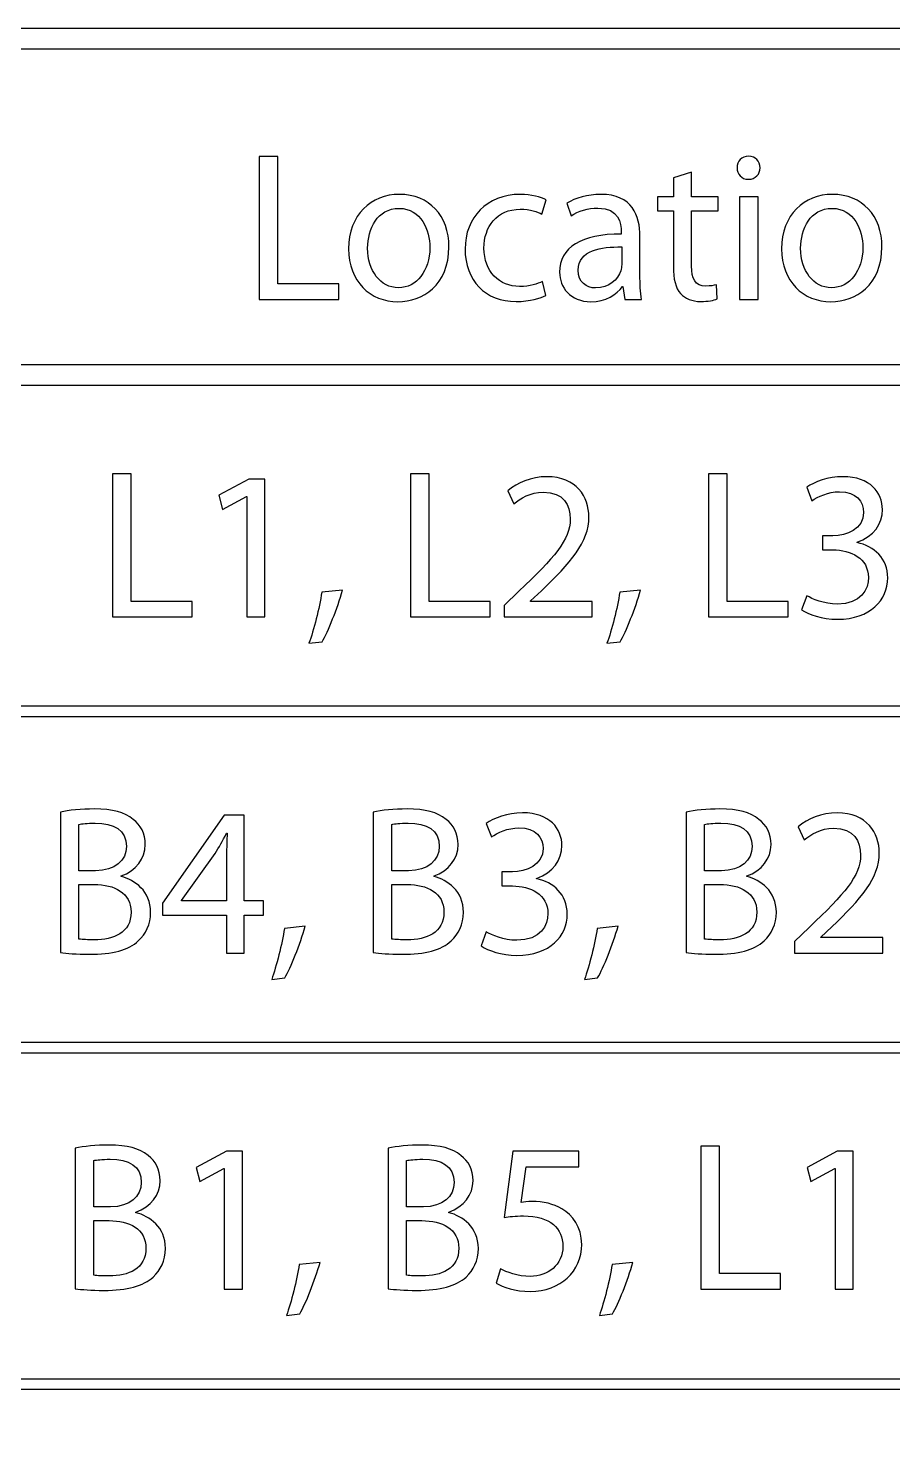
# Model space of a CAD drawing. Extents: x -2724 to 1562, y -166 to 302.
# Drawn here: x 1358.02 to 1378.7, y 11.72 to 45.75 of the extents above; entities that cross this region are included whole.
import ezdxf

# ---------------------------------------------------------------- set-up
doc = ezdxf.new("R2010")
doc.units = 0
doc.header["$LTSCALE"] = 0.25
doc.layers.add('DIM', color=6, linetype='CONTINUOUS')

msp = doc.modelspace()

# ---------------------------------------------------------------- linework, layer by layer
at = {"layer": 'DIM', "color": 3}
for points, knots in [([(1400.073, -27.496), (1400.073, -27.496), (1323.468, -27.496), (1323.468, -27.496), (1323.468, -27.496), (1323.468, -27.496), (1323.468, 45.749), (1323.468, 45.749), (1323.468, 45.749), (1323.468, 45.749), (1400.073, 45.749), (1400.073, 45.749), (1400.073, 45.749), (1400.073, 45.749), (1400.073, -27.496), (1400.073, -27.496)], [0, 0, 0, 0, 0.25, 0.25, 0.25, 0.25, 0.5, 0.5, 0.5, 0.5, 0.75, 0.75, 0.75, 0.75, 1, 1, 1, 1]), ([(1323.954, -27.01), (1323.954, -27.01), (1399.587, -27.01), (1399.587, -27.01), (1399.587, -27.01), (1399.587, -27.01), (1399.587, 45.263), (1399.587, 45.263), (1399.587, 45.263), (1399.587, 45.263), (1323.954, 45.263), (1323.954, 45.263), (1323.954, 45.263), (1323.954, 45.263), (1323.954, -27.01), (1323.954, -27.01)], [0, 0, 0, 0, 0.25, 0.25, 0.25, 0.25, 0.5, 0.5, 0.5, 0.5, 0.75, 0.75, 0.75, 0.75, 1, 1, 1, 1]), ([(1363.545, 42.687), (1363.545, 42.687), (1363.992, 42.687), (1363.992, 42.687), (1363.992, 42.687), (1363.992, 42.687), (1363.992, 39.635), (1363.992, 39.635), (1363.992, 39.635), (1363.992, 39.635), (1365.454, 39.635), (1365.454, 39.635), (1365.454, 39.635), (1365.454, 39.635), (1365.454, 39.265), (1365.454, 39.265), (1365.454, 39.265), (1365.454, 39.265), (1363.545, 39.265), (1363.545, 39.265), (1363.545, 39.265), (1363.545, 39.265), (1363.545, 42.687), (1363.545, 42.687)], [0, 0, 0, 0, 0.166667, 0.166667, 0.166667, 0.166667, 0.333333, 0.333333, 0.333333, 0.333333, 0.5, 0.5, 0.5, 0.5, 0.666667, 0.666667, 0.666667, 0.666667, 0.833333, 0.833333, 0.833333, 0.833333, 1, 1, 1, 1]), ([(1375.249, 42.138), (1375.086, 42.138), (1374.98, 42.265), (1374.98, 42.413), (1374.98, 42.413), (1374.98, 42.57), (1375.091, 42.692), (1375.259, 42.692), (1375.259, 42.692), (1375.422, 42.692), (1375.533, 42.57), (1375.533, 42.413), (1375.533, 42.413), (1375.533, 42.265), (1375.426, 42.138), (1375.254, 42.138), (1375.254, 42.138), (1375.254, 42.138), (1375.249, 42.138), (1375.249, 42.138)], [0, 0, 0, 0, 0.2, 0.2, 0.2, 0.2, 0.4, 0.4, 0.4, 0.4, 0.6, 0.6, 0.6, 0.6, 0.8, 0.8, 0.8, 0.8, 1, 1, 1, 1]), ([(1373.892, 42.311), (1373.892, 42.311), (1373.892, 41.722), (1373.892, 41.722), (1373.892, 41.722), (1373.892, 41.722), (1374.532, 41.722), (1374.532, 41.722), (1374.532, 41.722), (1374.532, 41.722), (1374.532, 41.382), (1374.532, 41.382), (1374.532, 41.382), (1374.532, 41.382), (1373.892, 41.382), (1373.892, 41.382), (1373.892, 41.382), (1373.892, 41.382), (1373.892, 40.062), (1373.892, 40.062), (1373.892, 40.062), (1373.892, 39.758), (1373.979, 39.585), (1374.228, 39.585), (1374.228, 39.585), (1374.35, 39.585), (1374.421, 39.595), (1374.486, 39.615), (1374.486, 39.615), (1374.486, 39.615), (1374.507, 39.275), (1374.507, 39.275), (1374.507, 39.275), (1374.421, 39.244), (1374.284, 39.214), (1374.111, 39.214), (1374.111, 39.214), (1373.903, 39.214), (1373.735, 39.285), (1373.629, 39.402), (1373.629, 39.402), (1373.507, 39.539), (1373.456, 39.758), (1373.456, 40.047), (1373.456, 40.047), (1373.456, 40.047), (1373.456, 41.382), (1373.456, 41.382), (1373.456, 41.382), (1373.456, 41.382), (1373.075, 41.382), (1373.075, 41.382), (1373.075, 41.382), (1373.075, 41.382), (1373.075, 41.722), (1373.075, 41.722), (1373.075, 41.722), (1373.075, 41.722), (1373.456, 41.722), (1373.456, 41.722), (1373.456, 41.722), (1373.456, 41.722), (1373.456, 42.174), (1373.456, 42.174), (1373.456, 42.174), (1373.456, 42.174), (1373.892, 42.311), (1373.892, 42.311)], [0, 0, 0, 0, 0.058824, 0.058824, 0.058824, 0.058824, 0.117647, 0.117647, 0.117647, 0.117647, 0.176471, 0.176471, 0.176471, 0.176471, 0.235294, 0.235294, 0.235294, 0.235294, 0.294118, 0.294118, 0.294118, 0.294118, 0.352941, 0.352941, 0.352941, 0.352941, 0.411765, 0.411765, 0.411765, 0.411765, 0.470588, 0.470588, 0.470588, 0.470588, 0.529412, 0.529412, 0.529412, 0.529412, 0.588235, 0.588235, 0.588235, 0.588235, 0.647059, 0.647059, 0.647059, 0.647059, 0.705882, 0.705882, 0.705882, 0.705882, 0.764706, 0.764706, 0.764706, 0.764706, 0.823529, 0.823529, 0.823529, 0.823529, 0.882353, 0.882353, 0.882353, 0.882353, 0.941176, 0.941176, 0.941176, 0.941176, 1, 1, 1, 1]), ([(1366.861, 39.209), (1366.201, 39.209), (1365.684, 39.696), (1365.684, 40.473), (1365.684, 40.473), (1365.684, 41.296), (1366.227, 41.778), (1366.902, 41.778), (1366.902, 41.778), (1367.608, 41.778), (1368.085, 41.265), (1368.085, 40.519), (1368.085, 40.519), (1368.085, 39.605), (1367.451, 39.209), (1366.866, 39.209), (1366.866, 39.209), (1366.866, 39.209), (1366.861, 39.209), (1366.861, 39.209)], [0, 0, 0, 0, 0.2, 0.2, 0.2, 0.2, 0.4, 0.4, 0.4, 0.4, 0.6, 0.6, 0.6, 0.6, 0.8, 0.8, 0.8, 0.8, 1, 1, 1, 1]), ([(1370.402, 39.356), (1370.285, 39.3), (1370.026, 39.214), (1369.696, 39.214), (1369.696, 39.214), (1368.955, 39.214), (1368.472, 39.717), (1368.472, 40.468), (1368.472, 40.468), (1368.472, 41.225), (1368.99, 41.778), (1369.793, 41.778), (1369.793, 41.778), (1370.056, 41.778), (1370.29, 41.712), (1370.412, 41.646), (1370.412, 41.646), (1370.412, 41.646), (1370.31, 41.305), (1370.31, 41.305), (1370.31, 41.305), (1370.204, 41.361), (1370.036, 41.423), (1369.793, 41.423), (1369.793, 41.423), (1369.229, 41.423), (1368.924, 41.001), (1368.924, 40.493), (1368.924, 40.493), (1368.924, 39.925), (1369.29, 39.574), (1369.777, 39.574), (1369.777, 39.574), (1370.031, 39.574), (1370.199, 39.635), (1370.325, 39.691), (1370.325, 39.691), (1370.325, 39.691), (1370.402, 39.356), (1370.402, 39.356)], [0, 0, 0, 0, 0.1, 0.1, 0.1, 0.1, 0.2, 0.2, 0.2, 0.2, 0.3, 0.3, 0.3, 0.3, 0.4, 0.4, 0.4, 0.4, 0.5, 0.5, 0.5, 0.5, 0.6, 0.6, 0.6, 0.6, 0.7, 0.7, 0.7, 0.7, 0.8, 0.8, 0.8, 0.8, 0.9, 0.9, 0.9, 0.9, 1, 1, 1, 1]), ([(1372.657, 39.854), (1372.657, 39.641), (1372.667, 39.433), (1372.692, 39.265), (1372.692, 39.265), (1372.692, 39.265), (1372.292, 39.265), (1372.292, 39.265), (1372.292, 39.265), (1372.292, 39.265), (1372.251, 39.575), (1372.251, 39.575), (1372.251, 39.575), (1372.251, 39.575), (1372.236, 39.575), (1372.236, 39.575), (1372.236, 39.575), (1372.104, 39.381), (1371.835, 39.209), (1371.484, 39.209), (1371.484, 39.209), (1370.987, 39.209), (1370.733, 39.559), (1370.733, 39.914), (1370.733, 39.914), (1370.733, 40.509), (1371.261, 40.833), (1372.211, 40.828), (1372.211, 40.828), (1372.211, 40.828), (1372.211, 40.88), (1372.211, 40.88), (1372.211, 40.88), (1372.211, 41.082), (1372.155, 41.453), (1371.652, 41.448), (1371.652, 41.448), (1371.418, 41.448), (1371.18, 41.382), (1371.007, 41.265), (1371.007, 41.265), (1371.007, 41.265), (1370.906, 41.565), (1370.906, 41.565), (1370.906, 41.565), (1371.109, 41.692), (1371.408, 41.778), (1371.718, 41.778), (1371.718, 41.778), (1372.475, 41.778), (1372.657, 41.265), (1372.657, 40.773), (1372.657, 40.773), (1372.657, 40.773), (1372.657, 39.854), (1372.657, 39.854)], [0, 0, 0, 0, 0.071429, 0.071429, 0.071429, 0.071429, 0.142857, 0.142857, 0.142857, 0.142857, 0.214286, 0.214286, 0.214286, 0.214286, 0.285714, 0.285714, 0.285714, 0.285714, 0.357143, 0.357143, 0.357143, 0.357143, 0.428571, 0.428571, 0.428571, 0.428571, 0.5, 0.5, 0.5, 0.5, 0.571429, 0.571429, 0.571429, 0.571429, 0.642857, 0.642857, 0.642857, 0.642857, 0.714286, 0.714286, 0.714286, 0.714286, 0.785714, 0.785714, 0.785714, 0.785714, 0.857143, 0.857143, 0.857143, 0.857143, 0.928571, 0.928571, 0.928571, 0.928571, 1, 1, 1, 1]), ([(1375.036, 41.722), (1375.036, 41.722), (1375.483, 41.722), (1375.483, 41.722), (1375.483, 41.722), (1375.483, 41.722), (1375.483, 39.265), (1375.483, 39.265), (1375.483, 39.265), (1375.483, 39.265), (1375.036, 39.265), (1375.036, 39.265), (1375.036, 39.265), (1375.036, 39.265), (1375.036, 41.722), (1375.036, 41.722)], [0, 0, 0, 0, 0.25, 0.25, 0.25, 0.25, 0.5, 0.5, 0.5, 0.5, 0.75, 0.75, 0.75, 0.75, 1, 1, 1, 1]), ([(1377.224, 39.209), (1376.564, 39.209), (1376.047, 39.696), (1376.047, 40.473), (1376.047, 40.473), (1376.047, 41.296), (1376.59, 41.778), (1377.265, 41.778), (1377.265, 41.778), (1377.971, 41.778), (1378.448, 41.265), (1378.448, 40.519), (1378.448, 40.519), (1378.448, 39.605), (1377.814, 39.209), (1377.229, 39.209), (1377.229, 39.209), (1377.229, 39.209), (1377.224, 39.209), (1377.224, 39.209)], [0, 0, 0, 0, 0.2, 0.2, 0.2, 0.2, 0.4, 0.4, 0.4, 0.4, 0.6, 0.6, 0.6, 0.6, 0.8, 0.8, 0.8, 0.8, 1, 1, 1, 1]), ([(1366.882, 39.544), (1367.308, 39.544), (1367.628, 39.945), (1367.628, 40.504), (1367.628, 40.504), (1367.628, 40.92), (1367.42, 41.443), (1366.892, 41.443), (1366.892, 41.443), (1366.369, 41.443), (1366.14, 40.955), (1366.14, 40.488), (1366.14, 40.488), (1366.14, 39.95), (1366.445, 39.544), (1366.877, 39.544), (1366.877, 39.544), (1366.877, 39.544), (1366.882, 39.544), (1366.882, 39.544)], [0, 0, 0, 0, 0.2, 0.2, 0.2, 0.2, 0.4, 0.4, 0.4, 0.4, 0.6, 0.6, 0.6, 0.6, 0.8, 0.8, 0.8, 0.8, 1, 1, 1, 1]), ([(1377.245, 39.544), (1377.671, 39.544), (1377.991, 39.945), (1377.991, 40.504), (1377.991, 40.504), (1377.991, 40.92), (1377.783, 41.443), (1377.255, 41.443), (1377.255, 41.443), (1376.732, 41.443), (1376.503, 40.955), (1376.503, 40.488), (1376.503, 40.488), (1376.503, 39.95), (1376.808, 39.544), (1377.24, 39.544), (1377.24, 39.544), (1377.24, 39.544), (1377.245, 39.544), (1377.245, 39.544)], [0, 0, 0, 0, 0.2, 0.2, 0.2, 0.2, 0.4, 0.4, 0.4, 0.4, 0.6, 0.6, 0.6, 0.6, 0.8, 0.8, 0.8, 0.8, 1, 1, 1, 1]), ([(1372.22, 40.519), (1371.733, 40.529), (1371.18, 40.443), (1371.18, 39.965), (1371.18, 39.965), (1371.18, 39.671), (1371.373, 39.539), (1371.596, 39.539), (1371.596, 39.539), (1371.921, 39.539), (1372.129, 39.742), (1372.2, 39.95), (1372.2, 39.95), (1372.215, 39.996), (1372.22, 40.047), (1372.22, 40.092), (1372.22, 40.092), (1372.22, 40.092), (1372.22, 40.519), (1372.22, 40.519)], [0, 0, 0, 0, 0.2, 0.2, 0.2, 0.2, 0.4, 0.4, 0.4, 0.4, 0.6, 0.6, 0.6, 0.6, 0.8, 0.8, 0.8, 0.8, 1, 1, 1, 1]), ([(1399.83, 37.213), (1399.83, 37.213), (1323.711, 37.213), (1323.711, 37.213), (1323.711, 37.213), (1323.711, 37.213), (1323.711, 37.699), (1323.711, 37.699), (1323.711, 37.699), (1323.711, 37.699), (1399.83, 37.699), (1399.83, 37.699), (1399.83, 37.699), (1399.83, 37.699), (1399.83, 37.213), (1399.83, 37.213)], [0, 0, 0, 0, 0.25, 0.25, 0.25, 0.25, 0.5, 0.5, 0.5, 0.5, 0.75, 0.75, 0.75, 0.75, 1, 1, 1, 1]), ([(1360.032, 35.088), (1360.032, 35.088), (1360.479, 35.088), (1360.479, 35.088), (1360.479, 35.088), (1360.479, 35.088), (1360.479, 32.037), (1360.479, 32.037), (1360.479, 32.037), (1360.479, 32.037), (1361.942, 32.037), (1361.942, 32.037), (1361.942, 32.037), (1361.942, 32.037), (1361.942, 31.666), (1361.942, 31.666), (1361.942, 31.666), (1361.942, 31.666), (1360.032, 31.666), (1360.032, 31.666), (1360.032, 31.666), (1360.032, 31.666), (1360.032, 35.088), (1360.032, 35.088)], [0, 0, 0, 0, 0.166667, 0.166667, 0.166667, 0.166667, 0.333333, 0.333333, 0.333333, 0.333333, 0.5, 0.5, 0.5, 0.5, 0.666667, 0.666667, 0.666667, 0.666667, 0.833333, 0.833333, 0.833333, 0.833333, 1, 1, 1, 1]), ([(1367.165, 35.088), (1367.165, 35.088), (1367.612, 35.088), (1367.612, 35.088), (1367.612, 35.088), (1367.612, 35.088), (1367.612, 32.037), (1367.612, 32.037), (1367.612, 32.037), (1367.612, 32.037), (1369.074, 32.037), (1369.074, 32.037), (1369.074, 32.037), (1369.074, 32.037), (1369.074, 31.666), (1369.074, 31.666), (1369.074, 31.666), (1369.074, 31.666), (1367.165, 31.666), (1367.165, 31.666), (1367.165, 31.666), (1367.165, 31.666), (1367.165, 35.088), (1367.165, 35.088)], [0, 0, 0, 0, 0.166667, 0.166667, 0.166667, 0.166667, 0.333333, 0.333333, 0.333333, 0.333333, 0.5, 0.5, 0.5, 0.5, 0.666667, 0.666667, 0.666667, 0.666667, 0.833333, 0.833333, 0.833333, 0.833333, 1, 1, 1, 1]), ([(1374.296, 35.088), (1374.296, 35.088), (1374.743, 35.088), (1374.743, 35.088), (1374.743, 35.088), (1374.743, 35.088), (1374.743, 32.037), (1374.743, 32.037), (1374.743, 32.037), (1374.743, 32.037), (1376.205, 32.037), (1376.205, 32.037), (1376.205, 32.037), (1376.205, 32.037), (1376.205, 31.666), (1376.205, 31.666), (1376.205, 31.666), (1376.205, 31.666), (1374.296, 31.666), (1374.296, 31.666), (1374.296, 31.666), (1374.296, 31.666), (1374.296, 35.088), (1374.296, 35.088)], [0, 0, 0, 0, 0.166667, 0.166667, 0.166667, 0.166667, 0.333333, 0.333333, 0.333333, 0.333333, 0.5, 0.5, 0.5, 0.5, 0.666667, 0.666667, 0.666667, 0.666667, 0.833333, 0.833333, 0.833333, 0.833333, 1, 1, 1, 1]), ([(1363.247, 34.55), (1363.247, 34.55), (1363.238, 34.55), (1363.238, 34.55), (1363.238, 34.55), (1363.238, 34.55), (1362.664, 34.24), (1362.664, 34.24), (1362.664, 34.24), (1362.664, 34.24), (1362.577, 34.58), (1362.577, 34.58), (1362.577, 34.58), (1362.577, 34.58), (1363.298, 34.966), (1363.298, 34.966), (1363.298, 34.966), (1363.298, 34.966), (1363.679, 34.966), (1363.679, 34.966), (1363.679, 34.966), (1363.679, 34.966), (1363.679, 31.666), (1363.679, 31.666), (1363.679, 31.666), (1363.679, 31.666), (1363.247, 31.666), (1363.247, 31.666), (1363.247, 31.666), (1363.247, 31.666), (1363.247, 34.55), (1363.247, 34.55)], [0, 0, 0, 0, 0.125, 0.125, 0.125, 0.125, 0.25, 0.25, 0.25, 0.25, 0.375, 0.375, 0.375, 0.375, 0.5, 0.5, 0.5, 0.5, 0.625, 0.625, 0.625, 0.625, 0.75, 0.75, 0.75, 0.75, 0.875, 0.875, 0.875, 0.875, 1, 1, 1, 1]), ([(1369.41, 31.666), (1369.41, 31.666), (1369.41, 31.94), (1369.41, 31.94), (1369.41, 31.94), (1369.41, 31.94), (1369.76, 32.28), (1369.76, 32.28), (1369.76, 32.28), (1370.603, 33.083), (1370.988, 33.509), (1370.988, 34.006), (1370.988, 34.006), (1370.988, 34.342), (1370.831, 34.652), (1370.339, 34.652), (1370.339, 34.652), (1370.039, 34.652), (1369.79, 34.499), (1369.638, 34.373), (1369.638, 34.373), (1369.638, 34.373), (1369.496, 34.687), (1369.496, 34.687), (1369.496, 34.687), (1369.719, 34.875), (1370.049, 35.022), (1370.43, 35.022), (1370.43, 35.022), (1371.136, 35.022), (1371.435, 34.535), (1371.435, 34.062), (1371.435, 34.062), (1371.435, 33.453), (1370.993, 32.961), (1370.298, 32.291), (1370.298, 32.291), (1370.298, 32.291), (1370.039, 32.047), (1370.039, 32.047), (1370.039, 32.047), (1370.039, 32.047), (1370.039, 32.037), (1370.039, 32.037), (1370.039, 32.037), (1370.039, 32.037), (1371.517, 32.037), (1371.517, 32.037), (1371.517, 32.037), (1371.517, 32.037), (1371.517, 31.666), (1371.517, 31.666), (1371.517, 31.666), (1371.517, 31.666), (1369.41, 31.666), (1369.41, 31.666)], [0, 0, 0, 0, 0.071429, 0.071429, 0.071429, 0.071429, 0.142857, 0.142857, 0.142857, 0.142857, 0.214286, 0.214286, 0.214286, 0.214286, 0.285714, 0.285714, 0.285714, 0.285714, 0.357143, 0.357143, 0.357143, 0.357143, 0.428571, 0.428571, 0.428571, 0.428571, 0.5, 0.5, 0.5, 0.5, 0.571429, 0.571429, 0.571429, 0.571429, 0.642857, 0.642857, 0.642857, 0.642857, 0.714286, 0.714286, 0.714286, 0.714286, 0.785714, 0.785714, 0.785714, 0.785714, 0.857143, 0.857143, 0.857143, 0.857143, 0.928571, 0.928571, 0.928571, 0.928571, 1, 1, 1, 1]), ([(1376.649, 32.174), (1376.776, 32.098), (1377.065, 31.971), (1377.38, 31.971), (1377.38, 31.971), (1377.948, 31.971), (1378.131, 32.331), (1378.126, 32.61), (1378.126, 32.61), (1378.121, 33.073), (1377.704, 33.271), (1377.273, 33.271), (1377.273, 33.271), (1377.273, 33.271), (1377.024, 33.271), (1377.024, 33.271), (1377.024, 33.271), (1377.024, 33.271), (1377.024, 33.605), (1377.024, 33.605), (1377.024, 33.605), (1377.024, 33.605), (1377.273, 33.605), (1377.273, 33.605), (1377.273, 33.605), (1377.598, 33.605), (1378.009, 33.773), (1378.009, 34.164), (1378.009, 34.164), (1378.009, 34.428), (1377.842, 34.662), (1377.43, 34.662), (1377.43, 34.662), (1377.166, 34.662), (1376.912, 34.545), (1376.77, 34.443), (1376.77, 34.443), (1376.77, 34.443), (1376.649, 34.768), (1376.649, 34.768), (1376.649, 34.768), (1376.826, 34.895), (1377.161, 35.022), (1377.517, 35.022), (1377.517, 35.022), (1378.167, 35.022), (1378.461, 34.636), (1378.461, 34.235), (1378.461, 34.235), (1378.461, 33.89), (1378.253, 33.6), (1377.852, 33.453), (1377.852, 33.453), (1377.852, 33.453), (1377.852, 33.443), (1377.852, 33.443), (1377.852, 33.443), (1378.258, 33.367), (1378.588, 33.062), (1378.588, 32.6), (1378.588, 32.6), (1378.588, 32.072), (1378.172, 31.61), (1377.384, 31.61), (1377.384, 31.61), (1377.014, 31.61), (1376.689, 31.727), (1376.527, 31.833), (1376.527, 31.833), (1376.527, 31.833), (1376.649, 32.174), (1376.649, 32.174)], [0, 0, 0, 0, 0.055556, 0.055556, 0.055556, 0.055556, 0.111111, 0.111111, 0.111111, 0.111111, 0.166667, 0.166667, 0.166667, 0.166667, 0.222222, 0.222222, 0.222222, 0.222222, 0.277778, 0.277778, 0.277778, 0.277778, 0.333333, 0.333333, 0.333333, 0.333333, 0.388889, 0.388889, 0.388889, 0.388889, 0.444444, 0.444444, 0.444444, 0.444444, 0.5, 0.5, 0.5, 0.5, 0.555556, 0.555556, 0.555556, 0.555556, 0.611111, 0.611111, 0.611111, 0.611111, 0.666667, 0.666667, 0.666667, 0.666667, 0.722222, 0.722222, 0.722222, 0.722222, 0.777778, 0.777778, 0.777778, 0.777778, 0.833333, 0.833333, 0.833333, 0.833333, 0.888889, 0.888889, 0.888889, 0.888889, 0.944444, 0.944444, 0.944444, 0.944444, 1, 1, 1, 1]), ([(1364.736, 31.037), (1364.848, 31.341), (1364.985, 31.884), (1365.041, 32.255), (1365.041, 32.255), (1365.041, 32.255), (1365.539, 32.306), (1365.539, 32.306), (1365.539, 32.306), (1365.416, 31.874), (1365.193, 31.31), (1365.051, 31.072), (1365.051, 31.072), (1365.051, 31.072), (1364.736, 31.037), (1364.736, 31.037)], [0, 0, 0, 0, 0.25, 0.25, 0.25, 0.25, 0.5, 0.5, 0.5, 0.5, 0.75, 0.75, 0.75, 0.75, 1, 1, 1, 1]), ([(1371.868, 31.037), (1371.98, 31.341), (1372.117, 31.884), (1372.173, 32.255), (1372.173, 32.255), (1372.173, 32.255), (1372.671, 32.306), (1372.671, 32.306), (1372.671, 32.306), (1372.549, 31.874), (1372.325, 31.31), (1372.183, 31.072), (1372.183, 31.072), (1372.183, 31.072), (1371.868, 31.037), (1371.868, 31.037)], [0, 0, 0, 0, 0.25, 0.25, 0.25, 0.25, 0.5, 0.5, 0.5, 0.5, 0.75, 0.75, 0.75, 0.75, 1, 1, 1, 1]), ([(1399.83, 29.284), (1399.83, 29.284), (1323.711, 29.284), (1323.711, 29.284), (1323.711, 29.284), (1323.711, 29.284), (1323.711, 29.527), (1323.711, 29.527), (1323.711, 29.527), (1323.711, 29.527), (1399.83, 29.527), (1399.83, 29.527), (1399.83, 29.527), (1399.83, 29.527), (1399.83, 29.284), (1399.83, 29.284)], [0, 0, 0, 0, 0.25, 0.25, 0.25, 0.25, 0.5, 0.5, 0.5, 0.5, 0.75, 0.75, 0.75, 0.75, 1, 1, 1, 1]), ([(1358.787, 26.994), (1358.981, 27.04), (1359.29, 27.07), (1359.595, 27.07), (1359.595, 27.07), (1360.037, 27.07), (1360.321, 26.994), (1360.529, 26.822), (1360.529, 26.822), (1360.707, 26.689), (1360.819, 26.487), (1360.819, 26.217), (1360.819, 26.217), (1360.819, 25.882), (1360.595, 25.593), (1360.24, 25.466), (1360.24, 25.466), (1360.24, 25.466), (1360.24, 25.451), (1360.24, 25.451), (1360.24, 25.451), (1360.565, 25.375), (1360.946, 25.105), (1360.946, 24.598), (1360.946, 24.598), (1360.946, 24.303), (1360.828, 24.08), (1360.651, 23.912), (1360.651, 23.912), (1360.418, 23.694), (1360.032, 23.593), (1359.473, 23.593), (1359.473, 23.593), (1359.168, 23.593), (1358.935, 23.613), (1358.787, 23.633), (1358.787, 23.633), (1358.787, 23.633), (1358.787, 26.994), (1358.787, 26.994)], [0, 0, 0, 0, 0.1, 0.1, 0.1, 0.1, 0.2, 0.2, 0.2, 0.2, 0.3, 0.3, 0.3, 0.3, 0.4, 0.4, 0.4, 0.4, 0.5, 0.5, 0.5, 0.5, 0.6, 0.6, 0.6, 0.6, 0.7, 0.7, 0.7, 0.7, 0.8, 0.8, 0.8, 0.8, 0.9, 0.9, 0.9, 0.9, 1, 1, 1, 1]), ([(1362.764, 23.623), (1362.764, 23.623), (1362.764, 24.527), (1362.764, 24.527), (1362.764, 24.527), (1362.764, 24.527), (1361.231, 24.527), (1361.231, 24.527), (1361.231, 24.527), (1361.231, 24.527), (1361.231, 24.816), (1361.231, 24.816), (1361.231, 24.816), (1361.231, 24.816), (1362.704, 26.923), (1362.704, 26.923), (1362.704, 26.923), (1362.704, 26.923), (1363.186, 26.923), (1363.186, 26.923), (1363.186, 26.923), (1363.186, 26.923), (1363.186, 24.872), (1363.186, 24.872), (1363.186, 24.872), (1363.186, 24.872), (1363.648, 24.872), (1363.648, 24.872), (1363.648, 24.872), (1363.648, 24.872), (1363.648, 24.527), (1363.648, 24.527), (1363.648, 24.527), (1363.648, 24.527), (1363.186, 24.527), (1363.186, 24.527), (1363.186, 24.527), (1363.186, 24.527), (1363.186, 23.623), (1363.186, 23.623), (1363.186, 23.623), (1363.186, 23.623), (1362.764, 23.623), (1362.764, 23.623)], [0, 0, 0, 0, 0.090909, 0.090909, 0.090909, 0.090909, 0.181818, 0.181818, 0.181818, 0.181818, 0.272727, 0.272727, 0.272727, 0.272727, 0.363636, 0.363636, 0.363636, 0.363636, 0.454545, 0.454545, 0.454545, 0.454545, 0.545455, 0.545455, 0.545455, 0.545455, 0.636364, 0.636364, 0.636364, 0.636364, 0.727273, 0.727273, 0.727273, 0.727273, 0.818182, 0.818182, 0.818182, 0.818182, 0.909091, 0.909091, 0.909091, 0.909091, 1, 1, 1, 1]), ([(1366.275, 26.994), (1366.468, 27.04), (1366.778, 27.07), (1367.082, 27.07), (1367.082, 27.07), (1367.524, 27.07), (1367.808, 26.994), (1368.017, 26.822), (1368.017, 26.822), (1368.195, 26.689), (1368.306, 26.487), (1368.306, 26.217), (1368.306, 26.217), (1368.306, 25.882), (1368.083, 25.593), (1367.728, 25.466), (1367.728, 25.466), (1367.728, 25.466), (1367.728, 25.451), (1367.728, 25.451), (1367.728, 25.451), (1368.052, 25.375), (1368.433, 25.105), (1368.433, 24.598), (1368.433, 24.598), (1368.433, 24.303), (1368.316, 24.08), (1368.139, 23.912), (1368.139, 23.912), (1367.905, 23.694), (1367.519, 23.593), (1366.961, 23.593), (1366.961, 23.593), (1366.656, 23.593), (1366.423, 23.613), (1366.275, 23.633), (1366.275, 23.633), (1366.275, 23.633), (1366.275, 26.994), (1366.275, 26.994)], [0, 0, 0, 0, 0.1, 0.1, 0.1, 0.1, 0.2, 0.2, 0.2, 0.2, 0.3, 0.3, 0.3, 0.3, 0.4, 0.4, 0.4, 0.4, 0.5, 0.5, 0.5, 0.5, 0.6, 0.6, 0.6, 0.6, 0.7, 0.7, 0.7, 0.7, 0.8, 0.8, 0.8, 0.8, 0.9, 0.9, 0.9, 0.9, 1, 1, 1, 1]), ([(1368.978, 24.131), (1369.105, 24.054), (1369.394, 23.928), (1369.709, 23.928), (1369.709, 23.928), (1370.278, 23.928), (1370.461, 24.288), (1370.455, 24.567), (1370.455, 24.567), (1370.45, 25.029), (1370.034, 25.227), (1369.603, 25.227), (1369.603, 25.227), (1369.603, 25.227), (1369.354, 25.227), (1369.354, 25.227), (1369.354, 25.227), (1369.354, 25.227), (1369.354, 25.563), (1369.354, 25.563), (1369.354, 25.563), (1369.354, 25.563), (1369.603, 25.563), (1369.603, 25.563), (1369.603, 25.563), (1369.927, 25.563), (1370.339, 25.73), (1370.339, 26.121), (1370.339, 26.121), (1370.339, 26.385), (1370.171, 26.618), (1369.76, 26.618), (1369.76, 26.618), (1369.496, 26.618), (1369.242, 26.502), (1369.1, 26.4), (1369.1, 26.4), (1369.1, 26.4), (1368.978, 26.725), (1368.978, 26.725), (1368.978, 26.725), (1369.155, 26.852), (1369.491, 26.979), (1369.846, 26.979), (1369.846, 26.979), (1370.496, 26.979), (1370.79, 26.593), (1370.79, 26.192), (1370.79, 26.192), (1370.79, 25.847), (1370.582, 25.557), (1370.181, 25.41), (1370.181, 25.41), (1370.181, 25.41), (1370.181, 25.4), (1370.181, 25.4), (1370.181, 25.4), (1370.588, 25.323), (1370.917, 25.019), (1370.917, 24.557), (1370.917, 24.557), (1370.917, 24.029), (1370.501, 23.567), (1369.714, 23.567), (1369.714, 23.567), (1369.343, 23.567), (1369.019, 23.684), (1368.856, 23.791), (1368.856, 23.791), (1368.856, 23.791), (1368.978, 24.131), (1368.978, 24.131)], [0, 0, 0, 0, 0.055556, 0.055556, 0.055556, 0.055556, 0.111111, 0.111111, 0.111111, 0.111111, 0.166667, 0.166667, 0.166667, 0.166667, 0.222222, 0.222222, 0.222222, 0.222222, 0.277778, 0.277778, 0.277778, 0.277778, 0.333333, 0.333333, 0.333333, 0.333333, 0.388889, 0.388889, 0.388889, 0.388889, 0.444444, 0.444444, 0.444444, 0.444444, 0.5, 0.5, 0.5, 0.5, 0.555556, 0.555556, 0.555556, 0.555556, 0.611111, 0.611111, 0.611111, 0.611111, 0.666667, 0.666667, 0.666667, 0.666667, 0.722222, 0.722222, 0.722222, 0.722222, 0.777778, 0.777778, 0.777778, 0.777778, 0.833333, 0.833333, 0.833333, 0.833333, 0.888889, 0.888889, 0.888889, 0.888889, 0.944444, 0.944444, 0.944444, 0.944444, 1, 1, 1, 1]), ([(1373.763, 26.994), (1373.956, 27.04), (1374.266, 27.07), (1374.57, 27.07), (1374.57, 27.07), (1375.012, 27.07), (1375.296, 26.994), (1375.505, 26.822), (1375.505, 26.822), (1375.682, 26.689), (1375.794, 26.487), (1375.794, 26.217), (1375.794, 26.217), (1375.794, 25.882), (1375.571, 25.593), (1375.215, 25.466), (1375.215, 25.466), (1375.215, 25.466), (1375.215, 25.451), (1375.215, 25.451), (1375.215, 25.451), (1375.54, 25.375), (1375.921, 25.105), (1375.921, 24.598), (1375.921, 24.598), (1375.921, 24.303), (1375.804, 24.08), (1375.626, 23.912), (1375.626, 23.912), (1375.393, 23.694), (1375.007, 23.593), (1374.448, 23.593), (1374.448, 23.593), (1374.143, 23.593), (1373.911, 23.613), (1373.763, 23.633), (1373.763, 23.633), (1373.763, 23.633), (1373.763, 26.994), (1373.763, 26.994)], [0, 0, 0, 0, 0.1, 0.1, 0.1, 0.1, 0.2, 0.2, 0.2, 0.2, 0.3, 0.3, 0.3, 0.3, 0.4, 0.4, 0.4, 0.4, 0.5, 0.5, 0.5, 0.5, 0.6, 0.6, 0.6, 0.6, 0.7, 0.7, 0.7, 0.7, 0.8, 0.8, 0.8, 0.8, 0.9, 0.9, 0.9, 0.9, 1, 1, 1, 1]), ([(1376.359, 23.623), (1376.359, 23.623), (1376.359, 23.897), (1376.359, 23.897), (1376.359, 23.897), (1376.359, 23.897), (1376.709, 24.237), (1376.709, 24.237), (1376.709, 24.237), (1377.552, 25.04), (1377.938, 25.466), (1377.938, 25.963), (1377.938, 25.963), (1377.938, 26.298), (1377.78, 26.609), (1377.288, 26.609), (1377.288, 26.609), (1376.989, 26.609), (1376.74, 26.456), (1376.587, 26.329), (1376.587, 26.329), (1376.587, 26.329), (1376.445, 26.644), (1376.445, 26.644), (1376.445, 26.644), (1376.669, 26.832), (1376.999, 26.979), (1377.379, 26.979), (1377.379, 26.979), (1378.085, 26.979), (1378.385, 26.491), (1378.385, 26.019), (1378.385, 26.019), (1378.385, 25.41), (1377.943, 24.918), (1377.248, 24.248), (1377.248, 24.248), (1377.248, 24.248), (1376.989, 24.003), (1376.989, 24.003), (1376.989, 24.003), (1376.989, 24.003), (1376.989, 23.994), (1376.989, 23.994), (1376.989, 23.994), (1376.989, 23.994), (1378.466, 23.994), (1378.466, 23.994), (1378.466, 23.994), (1378.466, 23.994), (1378.466, 23.623), (1378.466, 23.623), (1378.466, 23.623), (1378.466, 23.623), (1376.359, 23.623), (1376.359, 23.623)], [0, 0, 0, 0, 0.071429, 0.071429, 0.071429, 0.071429, 0.142857, 0.142857, 0.142857, 0.142857, 0.214286, 0.214286, 0.214286, 0.214286, 0.285714, 0.285714, 0.285714, 0.285714, 0.357143, 0.357143, 0.357143, 0.357143, 0.428571, 0.428571, 0.428571, 0.428571, 0.5, 0.5, 0.5, 0.5, 0.571429, 0.571429, 0.571429, 0.571429, 0.642857, 0.642857, 0.642857, 0.642857, 0.714286, 0.714286, 0.714286, 0.714286, 0.785714, 0.785714, 0.785714, 0.785714, 0.857143, 0.857143, 0.857143, 0.857143, 0.928571, 0.928571, 0.928571, 0.928571, 1, 1, 1, 1]), ([(1359.229, 25.593), (1359.229, 25.593), (1359.63, 25.593), (1359.63, 25.593), (1359.63, 25.593), (1360.093, 25.593), (1360.367, 25.841), (1360.367, 26.172), (1360.367, 26.172), (1360.367, 26.567), (1360.067, 26.73), (1359.62, 26.73), (1359.62, 26.73), (1359.417, 26.73), (1359.301, 26.715), (1359.229, 26.7), (1359.229, 26.7), (1359.229, 26.7), (1359.229, 25.593), (1359.229, 25.593)], [0, 0, 0, 0, 0.2, 0.2, 0.2, 0.2, 0.4, 0.4, 0.4, 0.4, 0.6, 0.6, 0.6, 0.6, 0.8, 0.8, 0.8, 0.8, 1, 1, 1, 1]), ([(1366.717, 25.593), (1366.717, 25.593), (1367.118, 25.593), (1367.118, 25.593), (1367.118, 25.593), (1367.58, 25.593), (1367.855, 25.841), (1367.855, 26.172), (1367.855, 26.172), (1367.855, 26.567), (1367.555, 26.73), (1367.108, 26.73), (1367.108, 26.73), (1366.905, 26.73), (1366.788, 26.715), (1366.717, 26.7), (1366.717, 26.7), (1366.717, 26.7), (1366.717, 25.593), (1366.717, 25.593)], [0, 0, 0, 0, 0.2, 0.2, 0.2, 0.2, 0.4, 0.4, 0.4, 0.4, 0.6, 0.6, 0.6, 0.6, 0.8, 0.8, 0.8, 0.8, 1, 1, 1, 1]), ([(1374.205, 25.593), (1374.205, 25.593), (1374.606, 25.593), (1374.606, 25.593), (1374.606, 25.593), (1375.068, 25.593), (1375.342, 25.841), (1375.342, 26.172), (1375.342, 26.172), (1375.342, 26.567), (1375.043, 26.73), (1374.596, 26.73), (1374.596, 26.73), (1374.392, 26.73), (1374.276, 26.715), (1374.205, 26.7), (1374.205, 26.7), (1374.205, 26.7), (1374.205, 25.593), (1374.205, 25.593)], [0, 0, 0, 0, 0.2, 0.2, 0.2, 0.2, 0.4, 0.4, 0.4, 0.4, 0.6, 0.6, 0.6, 0.6, 0.8, 0.8, 0.8, 0.8, 1, 1, 1, 1]), ([(1362.764, 24.872), (1362.764, 24.872), (1362.764, 25.974), (1362.764, 25.974), (1362.764, 25.974), (1362.764, 26.146), (1362.77, 26.319), (1362.78, 26.491), (1362.78, 26.491), (1362.78, 26.491), (1362.764, 26.491), (1362.764, 26.491), (1362.764, 26.491), (1362.663, 26.298), (1362.582, 26.157), (1362.491, 26.004), (1362.491, 26.004), (1362.491, 26.004), (1361.683, 24.882), (1361.683, 24.882), (1361.683, 24.882), (1361.683, 24.882), (1361.683, 24.872), (1361.683, 24.872), (1361.683, 24.872), (1361.683, 24.872), (1362.764, 24.872), (1362.764, 24.872)], [0, 0, 0, 0, 0.142857, 0.142857, 0.142857, 0.142857, 0.285714, 0.285714, 0.285714, 0.285714, 0.428571, 0.428571, 0.428571, 0.428571, 0.571429, 0.571429, 0.571429, 0.571429, 0.714286, 0.714286, 0.714286, 0.714286, 0.857143, 0.857143, 0.857143, 0.857143, 1, 1, 1, 1]), ([(1359.229, 23.958), (1359.321, 23.943), (1359.443, 23.938), (1359.6, 23.938), (1359.6, 23.938), (1360.057, 23.938), (1360.478, 24.105), (1360.478, 24.603), (1360.478, 24.603), (1360.478, 25.065), (1360.077, 25.263), (1359.595, 25.263), (1359.595, 25.263), (1359.595, 25.263), (1359.229, 25.263), (1359.229, 25.263), (1359.229, 25.263), (1359.229, 25.263), (1359.229, 23.958), (1359.229, 23.958)], [0, 0, 0, 0, 0.2, 0.2, 0.2, 0.2, 0.4, 0.4, 0.4, 0.4, 0.6, 0.6, 0.6, 0.6, 0.8, 0.8, 0.8, 0.8, 1, 1, 1, 1]), ([(1366.717, 23.958), (1366.809, 23.943), (1366.931, 23.938), (1367.088, 23.938), (1367.088, 23.938), (1367.545, 23.938), (1367.966, 24.105), (1367.966, 24.603), (1367.966, 24.603), (1367.966, 25.065), (1367.565, 25.263), (1367.082, 25.263), (1367.082, 25.263), (1367.082, 25.263), (1366.717, 25.263), (1366.717, 25.263), (1366.717, 25.263), (1366.717, 25.263), (1366.717, 23.958), (1366.717, 23.958)], [0, 0, 0, 0, 0.2, 0.2, 0.2, 0.2, 0.4, 0.4, 0.4, 0.4, 0.6, 0.6, 0.6, 0.6, 0.8, 0.8, 0.8, 0.8, 1, 1, 1, 1]), ([(1374.205, 23.958), (1374.296, 23.943), (1374.418, 23.938), (1374.575, 23.938), (1374.575, 23.938), (1375.032, 23.938), (1375.454, 24.105), (1375.454, 24.603), (1375.454, 24.603), (1375.454, 25.065), (1375.053, 25.263), (1374.57, 25.263), (1374.57, 25.263), (1374.57, 25.263), (1374.205, 25.263), (1374.205, 25.263), (1374.205, 25.263), (1374.205, 25.263), (1374.205, 23.958), (1374.205, 23.958)], [0, 0, 0, 0, 0.2, 0.2, 0.2, 0.2, 0.4, 0.4, 0.4, 0.4, 0.6, 0.6, 0.6, 0.6, 0.8, 0.8, 0.8, 0.8, 1, 1, 1, 1]), ([(1363.843, 22.993), (1363.955, 23.298), (1364.091, 23.841), (1364.147, 24.212), (1364.147, 24.212), (1364.147, 24.212), (1364.645, 24.263), (1364.645, 24.263), (1364.645, 24.263), (1364.523, 23.831), (1364.3, 23.267), (1364.157, 23.029), (1364.157, 23.029), (1364.157, 23.029), (1363.843, 22.993), (1363.843, 22.993)], [0, 0, 0, 0, 0.25, 0.25, 0.25, 0.25, 0.5, 0.5, 0.5, 0.5, 0.75, 0.75, 0.75, 0.75, 1, 1, 1, 1]), ([(1371.33, 22.993), (1371.442, 23.298), (1371.578, 23.841), (1371.634, 24.212), (1371.634, 24.212), (1371.634, 24.212), (1372.132, 24.263), (1372.132, 24.263), (1372.132, 24.263), (1372.01, 23.831), (1371.787, 23.267), (1371.644, 23.029), (1371.644, 23.029), (1371.644, 23.029), (1371.33, 22.993), (1371.33, 22.993)], [0, 0, 0, 0, 0.25, 0.25, 0.25, 0.25, 0.5, 0.5, 0.5, 0.5, 0.75, 0.75, 0.75, 0.75, 1, 1, 1, 1]), ([(1399.83, 21.235), (1399.83, 21.235), (1323.711, 21.235), (1323.711, 21.235), (1323.711, 21.235), (1323.711, 21.235), (1323.711, 21.478), (1323.711, 21.478), (1323.711, 21.478), (1323.711, 21.478), (1399.83, 21.478), (1399.83, 21.478), (1399.83, 21.478), (1399.83, 21.478), (1399.83, 21.235), (1399.83, 21.235)], [0, 0, 0, 0, 0.25, 0.25, 0.25, 0.25, 0.5, 0.5, 0.5, 0.5, 0.75, 0.75, 0.75, 0.75, 1, 1, 1, 1]), ([(1359.143, 18.95), (1359.336, 18.996), (1359.646, 19.027), (1359.95, 19.027), (1359.95, 19.027), (1360.392, 19.027), (1360.676, 18.95), (1360.885, 18.778), (1360.885, 18.778), (1361.062, 18.646), (1361.174, 18.443), (1361.174, 18.174), (1361.174, 18.174), (1361.174, 17.839), (1360.951, 17.549), (1360.595, 17.423), (1360.595, 17.423), (1360.595, 17.423), (1360.595, 17.407), (1360.595, 17.407), (1360.595, 17.407), (1360.92, 17.331), (1361.301, 17.062), (1361.301, 16.554), (1361.301, 16.554), (1361.301, 16.259), (1361.184, 16.036), (1361.007, 15.869), (1361.007, 15.869), (1360.773, 15.651), (1360.387, 15.549), (1359.828, 15.549), (1359.828, 15.549), (1359.524, 15.549), (1359.291, 15.569), (1359.143, 15.589), (1359.143, 15.589), (1359.143, 15.589), (1359.143, 18.95), (1359.143, 18.95)], [0, 0, 0, 0, 0.1, 0.1, 0.1, 0.1, 0.2, 0.2, 0.2, 0.2, 0.3, 0.3, 0.3, 0.3, 0.4, 0.4, 0.4, 0.4, 0.5, 0.5, 0.5, 0.5, 0.6, 0.6, 0.6, 0.6, 0.7, 0.7, 0.7, 0.7, 0.8, 0.8, 0.8, 0.8, 0.9, 0.9, 0.9, 0.9, 1, 1, 1, 1]), ([(1362.709, 18.463), (1362.709, 18.463), (1362.699, 18.463), (1362.699, 18.463), (1362.699, 18.463), (1362.699, 18.463), (1362.125, 18.154), (1362.125, 18.154), (1362.125, 18.154), (1362.125, 18.154), (1362.039, 18.494), (1362.039, 18.494), (1362.039, 18.494), (1362.039, 18.494), (1362.76, 18.88), (1362.76, 18.88), (1362.76, 18.88), (1362.76, 18.88), (1363.141, 18.88), (1363.141, 18.88), (1363.141, 18.88), (1363.141, 18.88), (1363.141, 15.579), (1363.141, 15.579), (1363.141, 15.579), (1363.141, 15.579), (1362.709, 15.579), (1362.709, 15.579), (1362.709, 15.579), (1362.709, 15.579), (1362.709, 18.463), (1362.709, 18.463)], [0, 0, 0, 0, 0.125, 0.125, 0.125, 0.125, 0.25, 0.25, 0.25, 0.25, 0.375, 0.375, 0.375, 0.375, 0.5, 0.5, 0.5, 0.5, 0.625, 0.625, 0.625, 0.625, 0.75, 0.75, 0.75, 0.75, 0.875, 0.875, 0.875, 0.875, 1, 1, 1, 1]), ([(1366.631, 18.95), (1366.824, 18.996), (1367.134, 19.027), (1367.438, 19.027), (1367.438, 19.027), (1367.88, 19.027), (1368.164, 18.95), (1368.372, 18.778), (1368.372, 18.778), (1368.55, 18.646), (1368.662, 18.443), (1368.662, 18.174), (1368.662, 18.174), (1368.662, 17.839), (1368.438, 17.549), (1368.083, 17.423), (1368.083, 17.423), (1368.083, 17.423), (1368.083, 17.407), (1368.083, 17.407), (1368.083, 17.407), (1368.408, 17.331), (1368.789, 17.062), (1368.789, 16.554), (1368.789, 16.554), (1368.789, 16.259), (1368.672, 16.036), (1368.494, 15.869), (1368.494, 15.869), (1368.261, 15.651), (1367.875, 15.549), (1367.316, 15.549), (1367.316, 15.549), (1367.011, 15.549), (1366.778, 15.569), (1366.631, 15.589), (1366.631, 15.589), (1366.631, 15.589), (1366.631, 18.95), (1366.631, 18.95)], [0, 0, 0, 0, 0.1, 0.1, 0.1, 0.1, 0.2, 0.2, 0.2, 0.2, 0.3, 0.3, 0.3, 0.3, 0.4, 0.4, 0.4, 0.4, 0.5, 0.5, 0.5, 0.5, 0.6, 0.6, 0.6, 0.6, 0.7, 0.7, 0.7, 0.7, 0.8, 0.8, 0.8, 0.8, 0.9, 0.9, 0.9, 0.9, 1, 1, 1, 1]), ([(1371.197, 18.504), (1371.197, 18.504), (1369.937, 18.504), (1369.937, 18.504), (1369.937, 18.504), (1369.937, 18.504), (1369.811, 17.656), (1369.811, 17.656), (1369.811, 17.656), (1369.887, 17.666), (1369.958, 17.676), (1370.08, 17.676), (1370.08, 17.676), (1370.339, 17.676), (1370.588, 17.621), (1370.791, 17.499), (1370.791, 17.499), (1371.05, 17.356), (1371.263, 17.067), (1371.263, 16.651), (1371.263, 16.651), (1371.263, 16.006), (1370.75, 15.524), (1370.034, 15.524), (1370.034, 15.524), (1369.673, 15.524), (1369.374, 15.625), (1369.212, 15.726), (1369.212, 15.726), (1369.212, 15.726), (1369.323, 16.067), (1369.323, 16.067), (1369.323, 16.067), (1369.46, 15.986), (1369.73, 15.884), (1370.034, 15.884), (1370.034, 15.884), (1370.45, 15.884), (1370.816, 16.158), (1370.811, 16.605), (1370.811, 16.605), (1370.811, 17.027), (1370.521, 17.331), (1369.866, 17.331), (1369.866, 17.331), (1369.673, 17.331), (1369.526, 17.316), (1369.405, 17.296), (1369.405, 17.296), (1369.405, 17.296), (1369.618, 18.88), (1369.618, 18.88), (1369.618, 18.88), (1369.618, 18.88), (1371.197, 18.88), (1371.197, 18.88), (1371.197, 18.88), (1371.197, 18.88), (1371.197, 18.504), (1371.197, 18.504)], [0, 0, 0, 0, 0.066667, 0.066667, 0.066667, 0.066667, 0.133333, 0.133333, 0.133333, 0.133333, 0.2, 0.2, 0.2, 0.2, 0.266667, 0.266667, 0.266667, 0.266667, 0.333333, 0.333333, 0.333333, 0.333333, 0.4, 0.4, 0.4, 0.4, 0.466667, 0.466667, 0.466667, 0.466667, 0.533333, 0.533333, 0.533333, 0.533333, 0.6, 0.6, 0.6, 0.6, 0.666667, 0.666667, 0.666667, 0.666667, 0.733333, 0.733333, 0.733333, 0.733333, 0.8, 0.8, 0.8, 0.8, 0.866667, 0.866667, 0.866667, 0.866667, 0.933333, 0.933333, 0.933333, 0.933333, 1, 1, 1, 1]), ([(1374.113, 19.001), (1374.113, 19.001), (1374.56, 19.001), (1374.56, 19.001), (1374.56, 19.001), (1374.56, 19.001), (1374.56, 15.95), (1374.56, 15.95), (1374.56, 15.95), (1374.56, 15.95), (1376.023, 15.95), (1376.023, 15.95), (1376.023, 15.95), (1376.023, 15.95), (1376.023, 15.579), (1376.023, 15.579), (1376.023, 15.579), (1376.023, 15.579), (1374.113, 15.579), (1374.113, 15.579), (1374.113, 15.579), (1374.113, 15.579), (1374.113, 19.001), (1374.113, 19.001)], [0, 0, 0, 0, 0.166667, 0.166667, 0.166667, 0.166667, 0.333333, 0.333333, 0.333333, 0.333333, 0.5, 0.5, 0.5, 0.5, 0.666667, 0.666667, 0.666667, 0.666667, 0.833333, 0.833333, 0.833333, 0.833333, 1, 1, 1, 1]), ([(1377.329, 18.463), (1377.329, 18.463), (1377.319, 18.463), (1377.319, 18.463), (1377.319, 18.463), (1377.319, 18.463), (1376.745, 18.154), (1376.745, 18.154), (1376.745, 18.154), (1376.745, 18.154), (1376.658, 18.494), (1376.658, 18.494), (1376.658, 18.494), (1376.658, 18.494), (1377.379, 18.88), (1377.379, 18.88), (1377.379, 18.88), (1377.379, 18.88), (1377.76, 18.88), (1377.76, 18.88), (1377.76, 18.88), (1377.76, 18.88), (1377.76, 15.579), (1377.76, 15.579), (1377.76, 15.579), (1377.76, 15.579), (1377.329, 15.579), (1377.329, 15.579), (1377.329, 15.579), (1377.329, 15.579), (1377.329, 18.463), (1377.329, 18.463)], [0, 0, 0, 0, 0.125, 0.125, 0.125, 0.125, 0.25, 0.25, 0.25, 0.25, 0.375, 0.375, 0.375, 0.375, 0.5, 0.5, 0.5, 0.5, 0.625, 0.625, 0.625, 0.625, 0.75, 0.75, 0.75, 0.75, 0.875, 0.875, 0.875, 0.875, 1, 1, 1, 1]), ([(1359.585, 17.549), (1359.585, 17.549), (1359.986, 17.549), (1359.986, 17.549), (1359.986, 17.549), (1360.448, 17.549), (1360.722, 17.798), (1360.722, 18.128), (1360.722, 18.128), (1360.722, 18.524), (1360.423, 18.687), (1359.976, 18.687), (1359.976, 18.687), (1359.773, 18.687), (1359.656, 18.671), (1359.585, 18.656), (1359.585, 18.656), (1359.585, 18.656), (1359.585, 17.549), (1359.585, 17.549)], [0, 0, 0, 0, 0.2, 0.2, 0.2, 0.2, 0.4, 0.4, 0.4, 0.4, 0.6, 0.6, 0.6, 0.6, 0.8, 0.8, 0.8, 0.8, 1, 1, 1, 1]), ([(1367.073, 17.549), (1367.073, 17.549), (1367.474, 17.549), (1367.474, 17.549), (1367.474, 17.549), (1367.936, 17.549), (1368.21, 17.798), (1368.21, 18.128), (1368.21, 18.128), (1368.21, 18.524), (1367.91, 18.687), (1367.463, 18.687), (1367.463, 18.687), (1367.26, 18.687), (1367.144, 18.671), (1367.073, 18.656), (1367.073, 18.656), (1367.073, 18.656), (1367.073, 17.549), (1367.073, 17.549)], [0, 0, 0, 0, 0.2, 0.2, 0.2, 0.2, 0.4, 0.4, 0.4, 0.4, 0.6, 0.6, 0.6, 0.6, 0.8, 0.8, 0.8, 0.8, 1, 1, 1, 1]), ([(1359.585, 15.914), (1359.676, 15.899), (1359.798, 15.894), (1359.955, 15.894), (1359.955, 15.894), (1360.413, 15.894), (1360.834, 16.062), (1360.834, 16.559), (1360.834, 16.559), (1360.834, 17.021), (1360.433, 17.219), (1359.95, 17.219), (1359.95, 17.219), (1359.95, 17.219), (1359.585, 17.219), (1359.585, 17.219), (1359.585, 17.219), (1359.585, 17.219), (1359.585, 15.914), (1359.585, 15.914)], [0, 0, 0, 0, 0.2, 0.2, 0.2, 0.2, 0.4, 0.4, 0.4, 0.4, 0.6, 0.6, 0.6, 0.6, 0.8, 0.8, 0.8, 0.8, 1, 1, 1, 1]), ([(1367.073, 15.914), (1367.164, 15.899), (1367.286, 15.894), (1367.443, 15.894), (1367.443, 15.894), (1367.9, 15.894), (1368.322, 16.062), (1368.322, 16.559), (1368.322, 16.559), (1368.322, 17.021), (1367.921, 17.219), (1367.438, 17.219), (1367.438, 17.219), (1367.438, 17.219), (1367.073, 17.219), (1367.073, 17.219), (1367.073, 17.219), (1367.073, 17.219), (1367.073, 15.914), (1367.073, 15.914)], [0, 0, 0, 0, 0.2, 0.2, 0.2, 0.2, 0.4, 0.4, 0.4, 0.4, 0.6, 0.6, 0.6, 0.6, 0.8, 0.8, 0.8, 0.8, 1, 1, 1, 1]), ([(1364.198, 14.95), (1364.31, 15.255), (1364.447, 15.798), (1364.503, 16.168), (1364.503, 16.168), (1364.503, 16.168), (1365, 16.219), (1365, 16.219), (1365, 16.219), (1364.878, 15.788), (1364.655, 15.224), (1364.513, 14.985), (1364.513, 14.985), (1364.513, 14.985), (1364.198, 14.95), (1364.198, 14.95)], [0, 0, 0, 0, 0.25, 0.25, 0.25, 0.25, 0.5, 0.5, 0.5, 0.5, 0.75, 0.75, 0.75, 0.75, 1, 1, 1, 1]), ([(1371.685, 14.95), (1371.797, 15.255), (1371.934, 15.798), (1371.99, 16.168), (1371.99, 16.168), (1371.99, 16.168), (1372.488, 16.219), (1372.488, 16.219), (1372.488, 16.219), (1372.365, 15.788), (1372.142, 15.224), (1372, 14.985), (1372, 14.985), (1372, 14.985), (1371.685, 14.95), (1371.685, 14.95)], [0, 0, 0, 0, 0.25, 0.25, 0.25, 0.25, 0.5, 0.5, 0.5, 0.5, 0.75, 0.75, 0.75, 0.75, 1, 1, 1, 1]), ([(1399.83, 13.185), (1399.83, 13.185), (1323.711, 13.185), (1323.711, 13.185), (1323.711, 13.185), (1323.711, 13.185), (1323.711, 13.428), (1323.711, 13.428), (1323.711, 13.428), (1323.711, 13.428), (1399.83, 13.428), (1399.83, 13.428), (1399.83, 13.428), (1399.83, 13.428), (1399.83, 13.185), (1399.83, 13.185)], [0, 0, 0, 0, 0.25, 0.25, 0.25, 0.25, 0.5, 0.5, 0.5, 0.5, 0.75, 0.75, 0.75, 0.75, 1, 1, 1, 1])]:
    msp.add_open_spline(points, degree=3, knots=knots, dxfattribs=at)

doc.saveas('drawing.dxf')
